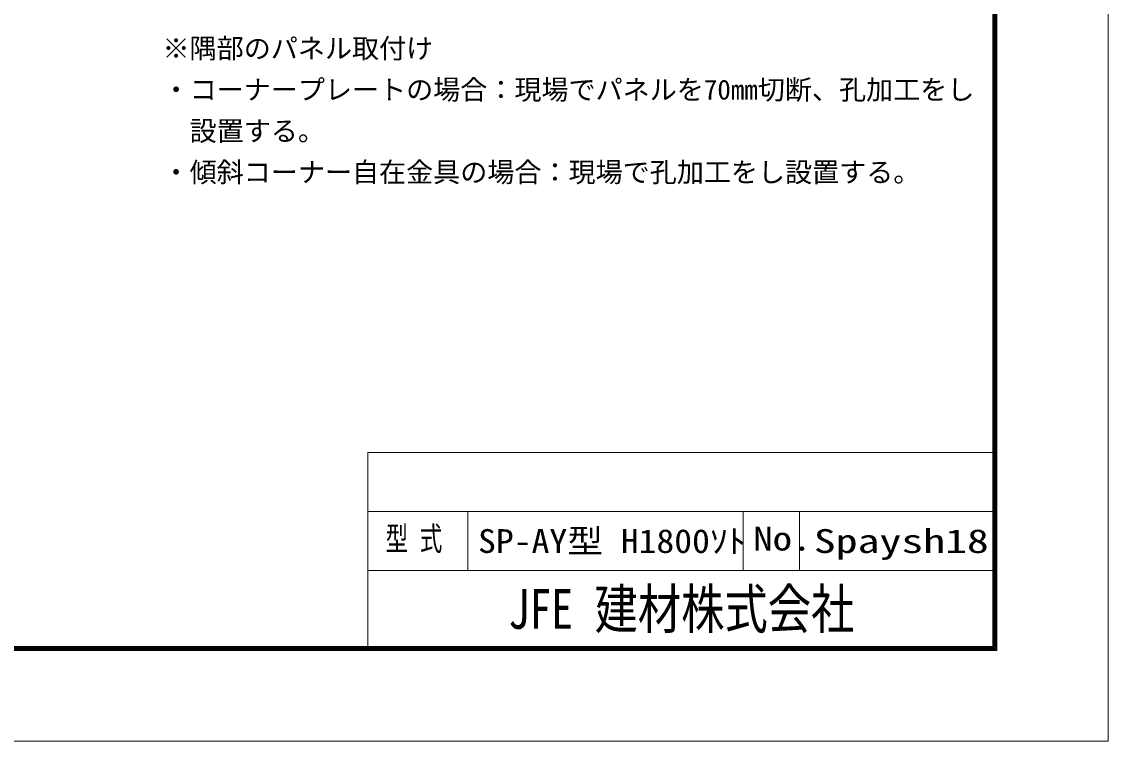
# Model space of a CAD drawing. Units: millimetres, scale not verified. Extents: x -4200 to 4200, y -2970 to 2970.
# Drawn here: x 1567 to 4200, y -2970 to -1226 of the extents above; entities that cross this region are included whole.
import ezdxf
from ezdxf.enums import TextEntityAlignment as Align

# ---------------------------------------------------------------- set-up
doc = ezdxf.new("R2010")
doc.units = ezdxf.units.MM
doc.header["$LTSCALE"] = 10
for name, color, linetype, lineweight in [('0-A_D-STR-TXT', 7, 'Continuous', 13), ('0-B_D-TTL', 7, 'Continuous', 18), ('0-C_WAKU', 7, 'Continuous', 18)]:
    doc.layers.add(name, color=color, linetype=linetype, lineweight=lineweight)
doc.styles.add('ＭＳ ゴシック', font='')
doc.styles.get('ＭＳ ゴシック').set_extended_font_data('MS Gothic')

msp = doc.modelspace()

# ---------------------------------------------------------------- linework, layer by layer
at = {"layer": '0-B_D-TTL'}
for points in [[(-4200.04, -2969.99), (4199.96, -2969.99), (4199.96, 2970.01), (-4200.04, 2970.01)], [(-3930.04, 2750.01), (3929.96, 2750.01), (3929.96, -2749.99), (-3930.04, -2749.99)], [(-3927.54, 2747.51), (3927.46, 2747.51), (3927.46, -2747.49), (-3927.54, -2747.49)], [(-3925.04, 2745.01), (3924.96, 2745.01), (3924.96, -2744.99), (-3925.04, -2744.99)], [(-3922.54, 2742.51), (3922.46, 2742.51), (3922.46, -2742.49), (-3922.54, -2742.49)], [(-3920.04, 2740.01), (3919.96, 2740.01), (3919.96, -2739.99), (-3920.04, -2739.99)]]:
    msp.add_lwpolyline(points, close=True, dxfattribs=at)
at = {"layer": '0-C_WAKU'}
for p, q in [((2405.51, -2269.92), (3919.96, -2269.92)), ((2405.51, -2739.99), (2405.51, -2269.92)), ((2405.51, -2413.17), (3919.96, -2413.17)), ((2647.69, -2556.42), (2647.69, -2413.17)), ((3315.15, -2556.42), (3315.15, -2413.17)), ((3451.23, -2556.42), (3451.23, -2413.17)), ((2405.51, -2556.42), (3919.96, -2556.42))]:
    msp.add_line(p, q, dxfattribs=at)

# ---------------------------------------------------------------- texts
at = {"layer": '0-A_D-STR-TXT', "style": 'ＭＳ ゴシック'}
for s, p in [('※隅部のパネル取付け', (1907.93, -1329.25)), ('・コーナープレートの場合：現場でパネルを70mm切断、孔加工をし', (1907.93, -1429.25)), ('\u3000設置する。', (1907.93, -1529.25)), ('・傾斜コーナー自在金具の場合：現場で孔加工をし設置する。', (1907.93, -1629.25))]:
    msp.add_text(s, height=48.09, dxfattribs=at).set_placement(p, align=Align.BOTTOM_LEFT)
at = {"layer": '0-C_WAKU', "style": 'ＭＳ ゴシック'}
for s, height, width, p in [('型 式', 57.73, 0.7, (2448.26, -2525.01)), ('SP-AY型 H1800ｿﾄ', 57.73, 1.1, (2672.66, -2530.99)), ('No.', 57.7, 1.2, (3339.5, -2525.01)), ('Spaysh18', 57.73, 1.35, (3486.37, -2530.99)), ('JFE 建材株式会社', 96.21, 0.8, (2745.35, -2726.26))]:
    msp.add_text(s, height=height, dxfattribs=dict(at, width=width)).set_placement(p, align=Align.BOTTOM_LEFT)

doc.saveas('drawing.dxf')
